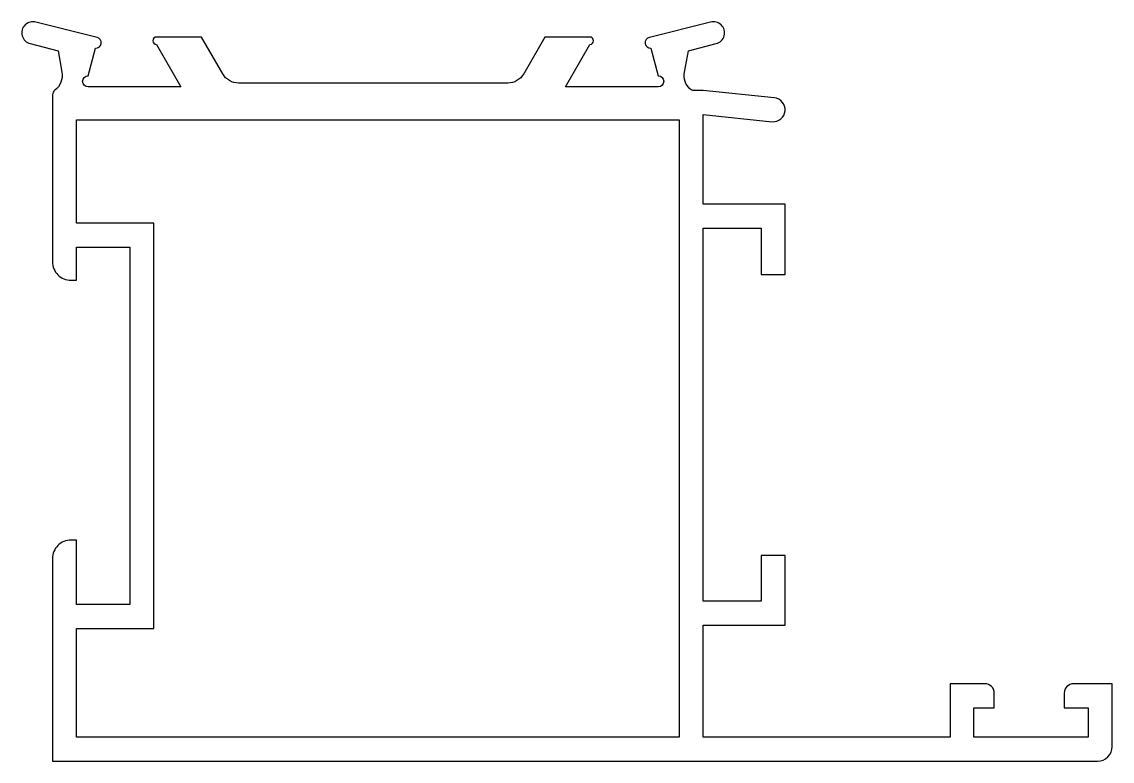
# Model space of a CAD drawing. Extents: x 137.9 to 197, y 200.5 to 240.7.
import ezdxf

# ---------------------------------------------------------------- set-up
doc = ezdxf.new("R2010")
doc.units = 0
doc.layers.get('0').update_dxf_attribs({"linetype": 'CONTINUOUS'})

msp = doc.modelspace()

# ---------------------------------------------------------------- linework, layer by layer
at = {"color": 0}
msp.add_lwpolyline([(190.632, 203.425), (190.632, 204.225, 0.414214), (190.132, 204.725), (188.232, 204.725), (188.232, 201.825), (174.832, 201.825), (174.832, 207.908), (179.282, 207.908), (179.282, 211.683), (177.982, 211.683), (177.982, 209.208), (174.832, 209.208), (174.832, 229.458), (177.982, 229.458), (177.982, 226.933), (179.282, 226.933), (179.282, 230.758), (174.832, 230.758), (174.832, 235.62), (178.578, 235.232, 1), (178.691, 236.527), (174.832, 236.925), (174.329, 236.925, -0.191459), (174.123, 237.007, -0.252901), (173.825, 237.91), (174.033, 239.073), (175.544, 239.469, 1.019099), (175.231, 240.628), (171.918, 239.807, 0.890254), (171.992, 239.215), (172.398, 237.725, -1), (172.398, 237.125), (167.365, 237.125), (168.693, 239.425, 1), (168.693, 239.825), (166.253, 239.825), (165.098, 237.825, -0.267949), (164.232, 237.325), (149.632, 237.325, -0.267949), (148.766, 237.825), (147.611, 239.825), (145.171, 239.825, 1), (145.171, 239.425), (146.499, 237.125), (141.466, 237.125, -1), (141.466, 237.725), (141.872, 239.215, 0.890243), (141.946, 239.807), (138.633, 240.628, 1.019099), (138.32, 239.469), (139.831, 239.073), (140.038, 237.91, -0.28368), (139.653, 236.933, 0.236508), (139.532, 236.693), (139.532, 227.625, 0.414214), (140.532, 226.625), (140.832, 226.625), (140.832, 228.425), (143.732, 228.425), (143.732, 209.025), (140.832, 209.025), (140.832, 212.525), (140.532, 212.525, 0.414214), (139.532, 211.525), (139.532, 200.525), (196.232, 200.525, 0.414214), (197.032, 201.325), (197.032, 204.725), (194.932, 204.725, 0.414214), (194.432, 204.225), (194.432, 203.425), (195.732, 203.425), (195.732, 201.825), (189.532, 201.825), (189.532, 203.425)], format="xyb", close=True, dxfattribs=at)
msp.add_lwpolyline([(145.032, 207.725), (145.032, 229.725), (140.832, 229.725), (140.832, 235.325), (173.532, 235.325), (173.532, 201.825), (170.982, 201.825), (140.832, 201.825), (140.832, 207.725)], close=True, dxfattribs=at)

doc.saveas('drawing.dxf')
